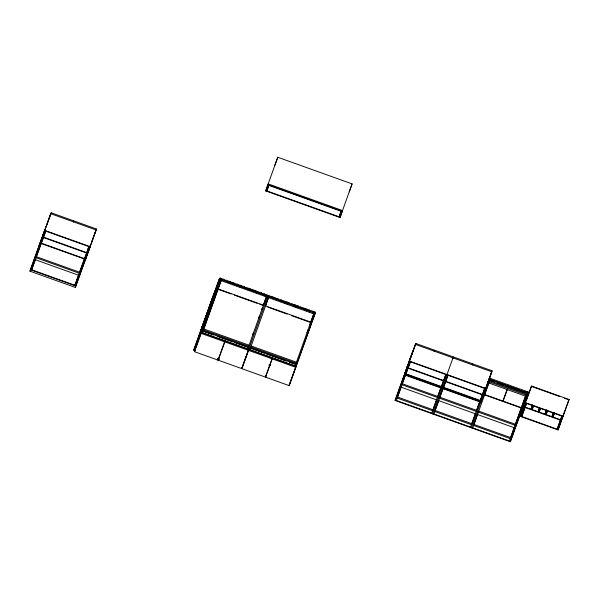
<?xml version="1.0" encoding="UTF-8"?>
<svg xmlns="http://www.w3.org/2000/svg" width="599" height="599" viewBox="0 0 599 599"><rect width="100%" height="100%" fill="white"/><g stroke="black" fill="none" stroke-linecap="round" stroke-linejoin="round"><path stroke-width="0.9" d="M46.108 226.482L50.758 213.716L96.14 229.979L75.332 287.43L29.95 271.167L40.53 241.614M29.95 271.167L46.243 226.123M50.758 213.716L44.663 230.75L90.045 247.013M50.863 213.798L51.215 212.795L73.67 220.844L73.318 221.84M35.386 259.36L31.657 269.782L43.225 237.908M36.314 256.754L40.972 243.726M45.726 231.012L43.532 237.152L86.788 252.651L88.981 246.511M73.55 221.929L73.909 220.926L96.364 228.975L96.005 229.979M78.641 274.859L74.912 285.281L86.795 252.538M79.57 272.26L84.541 258.364M88.046 249.027L88.674 247.267M75.332 287.43L85.912 257.877M90.179 245.785L90.539 244.789L85.979 257.33M91.744 241.667L91.385 242.662L96.364 228.975M96.14 229.979L85.657 259.06L40.275 242.797M212.9 296.55L193.679 350.265L207.883 310.888L208.946 311.27M201.092 329.562L215.52 289.549L216.583 289.931M315.179 313.225L219.331 278.879L218.74 280.542L219.803 280.924M219.811 279.044L220.162 278.048L221.937 278.677L221.578 279.681M194.503 351.688L201.519 332.4L224.977 340.809L217.969 360.096L194.503 351.688L194.862 350.685M220.402 279.254L194.877 350.28M201.519 332.4L201.159 333.403L224.618 341.812L224.977 340.809M204.087 328.08L218.096 288.913L263.343 305.131M222.641 280.062L223 279.059L224.775 279.696L224.415 280.699M225.479 281.081L225.838 280.077L227.613 280.714L227.253 281.717M228.316 282.099L228.676 281.096L230.45 281.732L230.091 282.728M231.154 283.11L231.513 282.114L233.281 282.75L232.929 283.746M265.686 190.894L277.764 157.245L352.1 183.893L340.022 217.534L265.686 190.894L268.225 183.923L342.561 210.563L340.022 217.534M268.719 185.772L266.884 190.909L268.891 185.391M233.992 284.128L234.344 283.125L236.118 283.761L235.759 284.765M236.822 285.146L237.182 284.143L238.956 284.78L238.597 285.783M239.66 286.165L240.019 285.161L241.794 285.798L241.434 286.794M242.498 287.176L242.857 286.18L244.632 286.816L244.272 287.812M217.969 360.096L218.321 359.093M248.36 350.168L241.659 368.587L218.201 360.179L218.56 359.183M225.217 340.891L224.857 341.894L248.315 350.303L248.675 349.299L225.217 340.891L218.201 360.179M245.335 288.194L245.695 287.198L247.462 287.827L247.11 288.83M248.173 289.212L248.533 288.209L250.3 288.845L249.948 289.849M251.011 290.23L251.363 289.227L253.137 289.864L252.778 290.867M253.841 291.241L254.201 290.245L255.975 290.882L255.616 291.878M256.679 292.26L257.038 291.264L258.813 291.893L258.454 292.896M259.517 293.278L259.876 292.275L261.651 292.911L261.291 293.914M262.355 294.296L262.714 293.293L264.481 293.929L264.129 294.933M265.192 295.314L265.544 294.311L267.319 294.948L266.959 295.943M252.726 334.684L253.347 332.939M258.641 318.144L259.262 316.407M241.659 368.587L242.018 367.584M272.373 357.79L272.013 358.794L248.555 350.385L248.907 349.389L272.373 357.79L265.357 377.078L241.899 368.67L242.258 367.674M267.431 297.246L242.138 367.629M268.023 296.325L268.382 295.329L270.156 295.966L269.797 296.962M249.663 350.25L268.494 297.628L265.357 306.261M270.86 297.344L271.22 296.34L272.994 296.977L272.635 297.98M273.698 298.362L274.057 297.359L275.832 297.995L275.473 298.998M276.536 299.38L276.895 298.377L278.67 299.013L278.31 300.009M279.374 300.391L279.733 299.395L281.5 300.032L281.148 301.027M282.211 301.409L282.563 300.413L284.338 301.042L283.978 302.046M285.042 302.428L285.401 301.424L287.176 302.061L286.816 303.064M287.879 303.446L288.239 302.443L290.013 303.079L289.654 304.082M290.717 304.457L291.077 303.461L292.851 304.097L292.492 305.093M265.357 377.078L265.716 376.082M265.597 377.168L272.605 357.88L296.063 366.288L289.055 385.576L265.597 377.168L265.949 376.165M272.605 357.88L272.246 358.876L295.711 367.284L296.063 366.288M293.555 305.475L293.914 304.479L295.681 305.108L295.329 306.111M296.393 306.493L296.745 305.49L298.519 306.126L298.16 307.13M299.23 307.512L299.582 306.508L301.357 307.145L300.998 308.148M302.061 308.53L302.42 307.527L304.195 308.163L303.835 309.159M304.898 309.541L305.258 308.545L307.032 309.181L306.673 310.177M341.235 210.803L339.094 216.793L341.101 211.267M307.736 310.559L308.096 309.556L309.87 310.192L309.511 311.195M310.574 311.577L310.933 310.574L312.7 311.21L312.349 312.214M313.412 312.596L313.764 311.592L315.538 312.229L289.527 384.618L308.74 330.903M289.055 385.576L289.407 384.573M509.412 441.014L527.053 391.963L528.116 392.345L510.348 441.755L395.115 400.454L407.178 366.745M395.115 400.454L412.891 351.044L407.043 367.112M404.55 374.907L415.414 344.41L491.816 371.792L480.84 402.243L404.55 374.907L404.917 373.888M415.511 344.492L415.871 343.489L434.425 350.138L434.073 351.141M401.023 387.313L397.189 398.065L432.643 410.772L436.791 399.144M402.273 383.802L405.411 375.026M405.793 374.24L396.313 400.476M408.196 367.726L405.995 373.866L410.382 361.818M410.382 361.706L408.189 367.846L443.642 380.552M434.305 351.224L434.664 350.22L453.218 356.877L452.859 357.873M437.727 396.508L441.186 386.857M441.246 386.947L431.767 413.183M445.843 374.412L441.448 386.58L445.836 374.532M441.995 388.212L432.703 413.924M452.994 357.88L442.017 388.332M453.099 357.962L453.458 356.959L472.633 363.833L472.274 364.828M438.603 400.783L434.769 411.535L471.465 424.684L471.825 423.688L435.129 410.532M439.861 397.272L442.998 388.496M443.058 388.594L433.893 413.946M445.776 381.196L443.574 387.336L447.962 375.288M447.97 375.176L445.768 381.316L482.465 394.464M472.506 364.918L472.866 363.915L492.041 370.788L491.682 371.792M471.847 423.583L475.299 413.931M476.557 410.42L479.694 401.644M479.754 401.742L470.589 427.094M484.98 387.448L480.271 400.491L484.658 388.444M477.74 413.819L473.592 425.447L510.288 438.603L514.122 427.851M515.38 424.339L525.465 396.328M510.348 441.755L522.403 408.046L484.441 394.441M527.764 392.951L528.123 391.948L508.948 385.075L508.588 386.078L526.895 392.637M520.546 416.477L525.563 402.693L563.09 416.148L558.073 429.925L520.546 416.477L531.53 386.026L569.05 399.473L562.955 416.507L525.435 403.06M526.424 403.584L521.744 416.5L526.499 403.441M532.646 404.819L531.073 409.207L532.406 405.553M533.395 406.085L532.137 409.589L533.469 405.935M539.302 408.196L538.044 411.708L539.377 408.054M540.365 408.578L539.107 412.09L540.44 408.436M546.587 409.821L545.023 414.209L546.348 410.555M547.651 410.203L546.086 414.59L547.411 410.936M553.506 412.299L551.934 416.687L553.266 413.033M554.569 412.681L552.997 417.069L554.33 413.415M560.589 419.532L557.137 429.184L561.892 416.125M561.817 416.268L560.559 419.779L525.166 407.095M558.073 429.925L564.168 412.891M39.534 244.377L40.043 242.969M40.403 241.974L44.918 229.567M39.175 245.38L39.684 243.973M40.53 241.974L45.389 228.608M46.243 226.482L51.215 212.795M41.338 243.172L45.726 231.132M84.594 258.678L88.981 246.631M84.556 261.643L85.425 259.24M85.784 258.236L89.985 246.691M208.722 308.223L219.331 278.879M213.319 296.872L215.483 290.927M217.385 285.686L218.313 283.14M219.548 279.74L220.162 278.048M216.321 290.627L216.943 288.928L215.872 288.546L216.471 286.876L217.534 287.258M208.692 311.967L209.306 310.267L208.242 309.885L208.841 308.223L209.905 308.605M210.593 306.628L211.215 304.936L210.152 304.554L210.751 302.884L211.814 303.266M212.503 301.297L213.124 299.597L212.061 299.215L212.652 297.553L213.716 297.928M214.412 295.958L215.034 294.266L213.97 293.884L214.562 292.215L215.625 292.597M202.013 330.641L202.627 328.941L201.564 328.559L202.162 326.897L203.226 327.279M203.915 325.302L204.536 323.61L203.473 323.228L204.072 321.558L205.135 321.94M205.824 319.971L206.445 318.271L205.382 317.889L205.974 316.227L207.037 316.601M206.782 317.305L207.396 315.606L206.333 315.224L206.932 313.554L207.995 313.936M218.014 289.13L221.106 280.639L202.41 332.902L247.672 349.12L266.368 296.864L263.283 305.348M221.323 280.377L221.937 278.677M202.866 331.599L203.45 329.989L248.72 346.215M228.054 282.795L228.676 281.096M229.829 283.424L230.45 281.732M274.874 165.212L277.142 158.967M277.502 157.971L277.764 157.245M232.667 284.443L233.281 282.75M236.568 285.843L237.182 284.143M239.405 286.861L240.019 285.161M241.172 287.498L241.794 285.798M244.01 288.508L244.632 286.816M247.911 289.909L248.533 288.209M249.686 290.545L250.3 288.845M252.523 291.563L253.137 289.864M255.354 292.574L255.975 290.882M256.417 292.956L257.038 291.264M261.029 294.611L261.651 292.911M263.867 295.629L264.481 293.929M264.93 296.011L265.544 294.311M261.733 309.593L262.355 307.893M267.768 297.022L268.382 295.329M241.899 368.67L248.592 350.258M250.262 348.581L250.846 346.978L296.108 363.196L295.524 364.806M272.373 298.676L272.994 296.977M276.274 300.077L276.895 298.377M280.886 301.724L281.5 300.032M284.787 303.124L285.401 301.424M286.554 303.76L287.176 302.061M287.617 304.142L288.239 302.443M293.293 306.171L293.914 304.479M295.067 306.808L295.681 305.108M296.131 307.19L296.745 305.49M297.905 307.826L298.519 306.126M304.636 310.237L305.258 308.545M349.21 191.86L351.478 185.615M351.838 184.612L352.1 183.893M306.411 310.874L307.032 309.181M309.249 311.892L309.87 310.192M313.15 313.292L313.764 311.592M307.272 331.674L307.893 329.974M309.743 324.883L313.764 313.846L295.06 366.109L249.798 349.883M308.335 332.056L315.538 312.229M407.185 367.09L415.414 344.41M409.933 359.864L410.165 359.22M410.285 358.868L410.525 358.217M410.832 357.363L415.871 343.489M405.044 373.536L405.276 372.892M487.309 383.802L492.041 370.788M486.575 386.205L486.815 385.561M487.159 384.573L491.816 371.792M471.525 427.836L489.293 378.433L490.356 378.815L472.716 427.858M480.84 402.243L485.856 388.466L409.446 361.077L404.797 373.851L481.207 401.233M486.216 387.209L486.455 386.565M484.643 394.509L488.769 383.173M502.763 401.345L507.158 389.26M503.003 401.435L507.66 388.639M522.178 408.301L528.123 391.948M522.725 407.17L528.116 392.345M526.514 399.81L531.53 386.026M564.033 413.258L569.05 399.473M267.955 184.649L342.299 211.29M267.828 185.009L342.164 211.649M265.821 190.527L340.157 217.175M531.395 386.385L559.316 396.396M564.558 398.268L568.915 399.833M220.043 280.257L314.827 314.228M489.533 378.119L508.708 384.992L508.356 385.996L490.049 379.429M219.444 281.927L218.38 281.545L217.781 283.215L218.845 283.589M490.064 379.616L526.761 392.772M490.806 380.298L495.171 381.863M497.791 382.806L503.909 385M505.661 385.621L518.764 390.323M520.509 390.945L524.881 392.51M489.645 380.814L526.341 393.962M218.493 284.592L217.43 284.211L216.831 285.88L217.894 286.262M265.484 305.894L310.739 322.112M217.961 289.272L231.019 293.952M234.494 295.202L257.121 303.311M259.734 304.247L262.347 305.183M267.963 307.197L287.108 314.056M291.458 315.613L310.604 322.479M214.921 291.211L215.984 291.593M409.319 361.444L485.722 388.826M214.674 295.262L213.611 294.88L213.012 296.55L214.075 296.932M525.031 407.455L560.432 420.139M484.314 394.801L520.434 407.679M43.398 237.511L86.653 253.018M408.054 368.205L443.515 380.912M445.641 381.675L482.337 394.831M306.965 332.52L308.028 332.902M212.765 300.601L211.702 300.219L211.103 301.889L212.166 302.263M404.931 373.484L481.334 400.873M404.684 374.54L480.967 401.884M520.681 416.118L558.201 429.565M210.855 305.932L209.792 305.55L209.193 307.22L210.264 307.601M207.291 312.558L208.355 312.94M402.386 383.772L437.839 396.478M439.966 397.242L476.662 410.397M478.788 411.154L515.484 424.309M400.963 384.393L516.188 425.687M401.15 387.186L436.604 399.892M438.73 400.649L475.426 413.804M477.553 414.568L514.249 427.716M36.397 256.731L79.652 272.238M34.974 257.353L80.363 273.616M206.086 319.274L205.023 318.893L204.424 320.555L205.487 320.937M35.311 259.741L78.566 275.241M204.177 324.606L203.113 324.224L202.514 325.893L203.578 326.275M397.549 397.062L433.002 409.768M473.951 424.451L510.648 437.599M203.81 328.993L249.072 345.211M251.198 345.975L296.468 362.2M202.267 329.944L201.204 329.562L200.613 331.232L202.739 331.988M203.121 330.903L248.383 347.121M250.517 347.884L295.779 364.11M30.594 269.4L75.976 285.663M395.25 400.095L510.475 441.388M202.986 331.269L213.431 335.013M217.789 336.571L232.584 341.872M234.321 342.501L247.38 347.18M251.251 348.566L264.309 353.245M266.046 353.867L286.067 361.04M289.549 362.29L295.644 364.477M30.459 269.76L75.841 286.023M248.001 348.214L250.127 348.977M295.389 365.203L296.453 365.585M224.033 341.063L225.778 341.692M271.429 358.052L273.166 358.674M268.876 365.046L270.613 365.667M193.814 349.898L195.573 350.535M217.602 358.427L219.361 359.056M217.467 358.786L219.234 359.422M44.79 230.383L40.148 243.157L85.53 259.419L90.172 246.653L44.79 230.383M489.286 381.81L488.859 382.986L525.555 396.141L525.982 394.966L489.286 381.81"/></g></svg>
